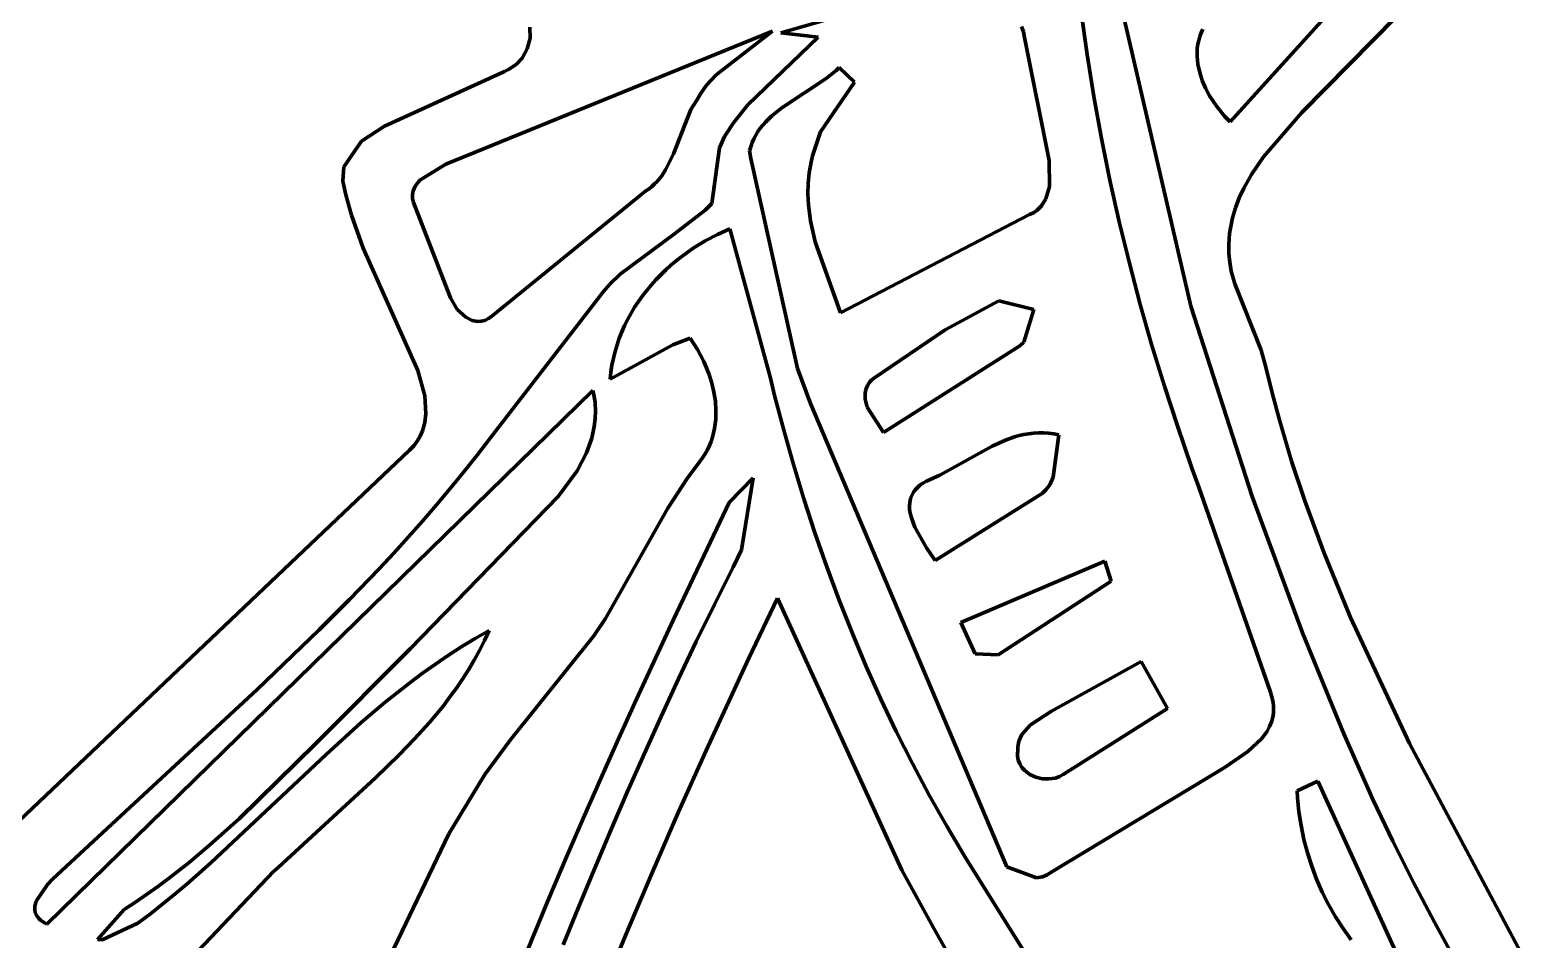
# Model space of a CAD drawing. Header units: millimetres. Extents: x 0 to 14, y 0 to 17.6.
# Drawn here: x 4.031 to 6.058, y 10.538 to 11.76 of the extents above; entities that cross this region are included whole.
import ezdxf

# ---------------------------------------------------------------- set-up
doc = ezdxf.new("R2010")
doc.units = ezdxf.units.MM
doc.layers.add('color#010506ff', color=7, linetype='CONTINUOUS', lineweight=100)
doc.layers.add('color#ffffffff', color=7, linetype='CONTINUOUS', lineweight=100)

msp = doc.modelspace()

# ---------------------------------------------------------------- linework, layer by layer
at = {"layer": 'color#010506ff'}
for p, q in [((5.6445, 11.6371), (5.9134, 11.9338)), ((5.921, 11.8328), (5.7407, 11.6494)), ((5.5914, 11.3894), (5.4949, 11.8069)), ((5.1127, 11.7772), (5.0405, 11.7566)), ((5.444, 11.7842), (5.452, 11.7275)), ((5.0293, 11.7587), (4.5901, 11.5799)), ((4.7033, 11.7495), (4.7032, 11.7644)), ((4.9534, 11.7002), (5.0293, 11.7587)), ((5.0405, 11.7566), (5.0904, 11.7506)), ((5.3664, 11.758), (5.3637, 11.7652)), ((5.3681, 11.7502), (5.3664, 11.758)), ((5.6054, 11.7567), (5.6034, 11.7516)), ((5.6077, 11.7616), (5.6054, 11.7567)), ((4.6925, 11.7225), (4.6996, 11.7353)), ((4.6996, 11.7353), (4.7033, 11.7495)), ((5.0904, 11.7506), (4.9961, 11.6599)), ((5.4011, 11.5848), (5.3681, 11.7502)), ((5.6002, 11.7359), (5.5999, 11.7305)), ((5.6009, 11.7412), (5.6002, 11.7359)), ((5.602, 11.7465), (5.6009, 11.7412)), ((5.6034, 11.7516), (5.602, 11.7465)), ((4.6745, 11.7072), (4.6845, 11.7139)), ((4.6845, 11.7139), (4.6925, 11.7225)), ((5.452, 11.7275), (5.4611, 11.6709)), ((5.5999, 11.7305), (5.5999, 11.7251)), ((5.5999, 11.7251), (5.6003, 11.7197)), ((5.6003, 11.7197), (5.601, 11.7143)), ((5.601, 11.7143), (5.6034, 11.7034)), ((4.5076, 11.6313), (4.6688, 11.7047)), ((4.6688, 11.7047), (4.6745, 11.7072)), ((4.9405, 11.6863), (4.9534, 11.7002)), ((5.0418, 11.6559), (5.1015, 11.6952)), ((5.1015, 11.6952), (5.1149, 11.706)), ((5.1149, 11.706), (5.119, 11.7098)), ((5.119, 11.7098), (5.1393, 11.6901)), ((5.6034, 11.7034), (5.6069, 11.6927)), ((4.9273, 11.666), (4.9322, 11.6745)), ((4.9322, 11.6745), (4.9405, 11.6863)), ((5.1393, 11.6901), (5.0937, 11.6236)), ((5.6069, 11.6927), (5.6114, 11.6822)), ((5.6114, 11.6822), (5.6167, 11.672)), ((4.896, 11.5941), (4.9196, 11.6536)), ((4.9196, 11.6536), (4.9273, 11.666)), ((4.9961, 11.6599), (4.9766, 11.6358)), ((5.0282, 11.645), (5.0418, 11.6559)), ((5.4611, 11.6709), (5.4714, 11.6146)), ((5.6167, 11.672), (5.6262, 11.6577)), ((5.6262, 11.6577), (5.6369, 11.6448)), ((4.9766, 11.6358), (4.9664, 11.62)), ((5.0128, 11.6285), (5.02, 11.6371)), ((5.02, 11.6371), (5.0282, 11.645)), ((5.6369, 11.6448), (5.6445, 11.6371)), ((5.7407, 11.6494), (5.689, 11.5901)), ((4.4767, 11.6109), (4.5076, 11.6313)), ((4.9647, 11.6171), (4.9581, 11.602)), ((4.9664, 11.62), (4.9647, 11.6171)), ((5.0018, 11.609), (5.0041, 11.6142)), ((5.0041, 11.6142), (5.0067, 11.6192)), ((5.0067, 11.6192), (5.0096, 11.624)), ((5.0096, 11.624), (5.0128, 11.6285)), ((5.0937, 11.6236), (5.0828, 11.5913)), ((5.4714, 11.6146), (5.4828, 11.5585)), ((4.4528, 11.5766), (4.4767, 11.6109)), ((4.8855, 11.5724), (4.896, 11.5941)), ((4.9581, 11.602), (4.9478, 11.5271)), ((4.9984, 11.5978), (4.9999, 11.6035)), ((5.0001, 11.5876), (4.9984, 11.5978)), ((4.9999, 11.6035), (5.0018, 11.609)), ((4.4517, 11.5574), (4.4528, 11.5766)), ((4.5901, 11.5799), (4.555, 11.5584)), ((4.8803, 11.5644), (4.8855, 11.5724)), ((5.0626, 11.3056), (5.0001, 11.5876)), ((5.0811, 11.5829), (5.0785, 11.5684)), ((5.0828, 11.5913), (5.0811, 11.5829)), ((5.4014, 11.5501), (5.4011, 11.5848)), ((5.689, 11.5901), (5.6729, 11.5663)), ((4.4557, 11.5388), (4.4517, 11.5574)), ((4.555, 11.5584), (4.5489, 11.5507)), ((4.8671, 11.5502), (4.8708, 11.5535)), ((4.8708, 11.5535), (4.8742, 11.557)), ((4.8742, 11.557), (4.8803, 11.5644)), ((5.0771, 11.554), (5.0768, 11.5397)), ((5.0785, 11.5684), (5.0771, 11.554)), ((5.4828, 11.5585), (5.4953, 11.5026)), ((5.6729, 11.5663), (5.6625, 11.5477)), ((4.4633, 11.5115), (4.4557, 11.5388)), ((4.5461, 11.5441), (4.5453, 11.5393)), ((4.5453, 11.5393), (4.5454, 11.5341)), ((4.5454, 11.5341), (4.5466, 11.5285)), ((4.5489, 11.5507), (4.5461, 11.5441)), ((4.6521, 11.376), (4.8589, 11.5441)), ((4.8589, 11.5441), (4.8632, 11.5471)), ((4.8632, 11.5471), (4.8671, 11.5502)), ((5.0768, 11.5397), (5.0775, 11.5253)), ((5.3907, 11.5242), (5.3965, 11.5336)), ((5.3965, 11.5336), (5.4014, 11.5501)), ((5.6566, 11.5348), (5.6515, 11.5216)), ((5.6625, 11.5477), (5.6566, 11.5348)), ((4.4792, 11.467), (4.4633, 11.5115)), ((4.5466, 11.5285), (4.5956, 11.4029)), ((4.9385, 11.5181), (4.8975, 11.4863)), ((4.9478, 11.5271), (4.9385, 11.5181)), ((5.0775, 11.5253), (5.0802, 11.504)), ((5.1208, 11.3805), (5.3745, 11.5123)), ((5.3745, 11.5123), (5.38, 11.5149)), ((5.38, 11.5149), (5.3848, 11.5182)), ((5.3848, 11.5182), (5.3907, 11.5242)), ((5.6515, 11.5216), (5.6475, 11.508)), ((4.9551, 11.4857), (4.972, 11.4933)), ((4.972, 11.4933), (5.0263, 11.2926)), ((5.0802, 11.504), (5.0864, 11.4758)), ((5.4953, 11.5026), (5.5089, 11.4469)), ((5.6446, 11.494), (5.6436, 11.4869)), ((5.6475, 11.508), (5.6446, 11.494)), ((4.8975, 11.4863), (4.8244, 11.4325)), ((4.9225, 11.467), (4.9385, 11.4769)), ((4.9385, 11.4769), (4.9551, 11.4857)), ((5.0864, 11.4758), (5.1208, 11.3805)), ((5.6429, 11.4797), (5.6425, 11.4723)), ((5.6425, 11.4723), (5.6426, 11.4601)), ((5.6436, 11.4869), (5.6429, 11.4797)), ((4.5524, 11.3028), (4.4792, 11.467)), ((4.8926, 11.4442), (4.8998, 11.4503)), ((4.8998, 11.4503), (4.9072, 11.4561)), ((4.9072, 11.4561), (4.9225, 11.467)), ((5.6426, 11.4601), (5.6438, 11.4482)), ((4.8244, 11.4325), (4.8107, 11.4188)), ((4.8724, 11.4247), (4.8789, 11.4314)), ((4.8789, 11.4314), (4.8857, 11.4379)), ((4.8857, 11.4379), (4.8926, 11.4442)), ((5.5089, 11.4469), (5.5235, 11.3915)), ((5.6438, 11.4482), (5.6459, 11.4365)), ((5.6459, 11.4365), (5.6505, 11.4193)), ((4.8107, 11.4188), (4.8022, 11.4088)), ((4.8544, 11.4032), (4.8601, 11.4105)), ((4.8601, 11.4105), (4.8661, 11.4177)), ((4.8661, 11.4177), (4.8724, 11.4247)), ((5.6505, 11.4193), (5.686, 11.3302)), ((4.5956, 11.4029), (4.5964, 11.4006)), ((4.5964, 11.4006), (4.6055, 11.385)), ((4.8022, 11.4088), (4.6498, 11.2121)), ((4.8439, 11.3878), (4.849, 11.3956)), ((4.849, 11.3956), (4.8544, 11.4032)), ((5.3335, 11.3964), (5.2611, 11.3573)), ((5.3806, 11.3847), (5.3335, 11.3964)), ((5.5235, 11.3915), (5.5392, 11.3365)), ((5.674, 11.1337), (5.5914, 11.3894)), ((4.6055, 11.385), (4.6169, 11.3744)), ((4.6169, 11.3744), (4.6257, 11.3701)), ((4.6257, 11.3701), (4.6327, 11.3688)), ((4.6327, 11.3688), (4.6376, 11.369)), ((4.6376, 11.369), (4.6424, 11.3702)), ((4.6424, 11.3702), (4.6473, 11.3725)), ((4.6473, 11.3725), (4.6521, 11.376)), ((4.8304, 11.3634), (4.8346, 11.3717)), ((4.8346, 11.3717), (4.839, 11.3799)), ((4.839, 11.3799), (4.8439, 11.3878)), ((5.3671, 11.341), (5.3806, 11.3847)), ((4.8232, 11.3463), (4.8266, 11.3549)), ((4.8266, 11.3549), (4.8304, 11.3634)), ((5.2611, 11.3573), (5.1648, 11.2923)), ((4.8954, 11.3371), (4.8111, 11.2912)), ((4.8153, 11.3194), (4.8175, 11.3285)), ((4.8175, 11.3285), (4.8202, 11.3374)), ((4.8202, 11.3374), (4.8232, 11.3463)), ((4.9185, 11.3464), (4.8954, 11.3371)), ((4.9284, 11.3312), (4.9185, 11.3464)), ((4.9369, 11.3148), (4.9284, 11.3312)), ((5.1784, 11.2193), (5.3615, 11.336)), ((5.3615, 11.336), (5.3671, 11.341)), ((5.5392, 11.3365), (5.556, 11.2817)), ((5.686, 11.3302), (5.6924, 11.3072)), ((4.812, 11.3007), (4.8134, 11.3101)), ((4.8134, 11.3101), (4.8153, 11.3194)), ((4.944, 11.2975), (4.9369, 11.3148)), ((4.5617, 11.2687), (4.5524, 11.3028)), ((4.8111, 11.2912), (4.812, 11.3007)), ((4.9477, 11.2856), (4.944, 11.2975)), ((5.0263, 11.2926), (5.032, 11.2692)), ((5.0803, 11.2587), (5.0626, 11.3056)), ((5.1623, 11.2899), (5.1602, 11.2875)), ((5.1648, 11.2923), (5.1623, 11.2899)), ((5.6924, 11.3072), (5.7012, 11.2708)), ((4.0539, 10.559), (4.7879, 11.276)), ((4.5631, 11.2447), (4.5617, 11.2687)), ((4.7879, 11.276), (4.7891, 11.2705)), ((4.7891, 11.2705), (4.7907, 11.2595)), ((4.9505, 11.2736), (4.9477, 11.2856)), ((4.9524, 11.2614), (4.9505, 11.2736)), ((5.032, 11.2692), (5.0442, 11.2227)), ((5.1547, 11.2774), (5.1536, 11.2722)), ((5.1536, 11.2722), (5.1537, 11.2642)), ((5.1569, 11.2825), (5.1547, 11.2774)), ((5.1602, 11.2875), (5.1569, 11.2825)), ((5.556, 11.2817), (5.5738, 11.2272)), ((5.7012, 11.2708), (5.7109, 11.2346)), ((4.7907, 11.2595), (4.7912, 11.2487)), ((4.7912, 11.2487), (4.7909, 11.238)), ((4.9532, 11.2492), (4.9524, 11.2614)), ((4.9529, 11.2371), (4.9532, 11.2492)), ((5.3441, 10.636), (5.0803, 11.2587)), ((5.1537, 11.2642), (5.1565, 11.2535)), ((5.1565, 11.2535), (5.1784, 11.2193)), ((4.5586, 11.2218), (4.5617, 11.233)), ((4.5617, 11.233), (4.5631, 11.2447)), ((4.7896, 11.2275), (4.7862, 11.212)), ((4.7909, 11.238), (4.7896, 11.2275)), ((4.9514, 11.2251), (4.9523, 11.2311)), ((4.9523, 11.2311), (4.9529, 11.2371)), ((5.5738, 11.2272), (5.5925, 11.1731)), ((5.7109, 11.2346), (5.7269, 11.1809)), ((4.5469, 11.2017), (4.5517, 11.208)), ((4.5517, 11.208), (4.5556, 11.2147)), ((4.5556, 11.2147), (4.5586, 11.2218)), ((4.6498, 11.2121), (4.6322, 11.1891)), ((4.7862, 11.212), (4.7791, 11.192)), ((4.9444, 11.202), (4.9466, 11.2076)), ((4.9466, 11.2076), (4.9485, 11.2134)), ((4.9485, 11.2134), (4.9501, 11.2192)), ((4.9501, 11.2192), (4.9514, 11.2251)), ((5.0442, 11.2227), (5.0572, 11.1764)), ((5.3423, 11.2092), (5.3244, 11.2011)), ((5.3546, 11.2135), (5.3423, 11.2092)), ((5.3608, 11.2153), (5.3546, 11.2135)), ((5.3671, 11.2167), (5.3608, 11.2153)), ((5.3735, 11.2178), (5.3671, 11.2167)), ((5.38, 11.2186), (5.3735, 11.2178)), ((5.3866, 11.219), (5.38, 11.2186)), ((5.3933, 11.2189), (5.3866, 11.219)), ((5.4001, 11.2185), (5.3933, 11.2189)), ((5.4071, 11.2176), (5.4001, 11.2185)), ((5.4066, 11.1597), (5.4141, 11.2162)), ((5.4141, 11.2162), (5.4071, 11.2176)), ((3.9781, 10.6615), (4.5411, 11.1959)), ((4.5411, 11.1959), (4.5469, 11.2017)), ((4.6322, 11.1891), (4.6143, 11.1665)), ((4.7791, 11.192), (4.7668, 11.1682)), ((4.9353, 11.1856), (4.9387, 11.1909)), ((4.9387, 11.1909), (4.9417, 11.1964)), ((4.9417, 11.1964), (4.9444, 11.202)), ((5.3244, 11.2011), (5.2542, 11.162)), ((4.6143, 11.1665), (4.5961, 11.1441)), ((4.7668, 11.1682), (4.7413, 11.1333)), ((4.9144, 11.1577), (4.9315, 11.1804)), ((4.9315, 11.1804), (4.9353, 11.1856)), ((5.0572, 11.1764), (5.0712, 11.1303)), ((5.5925, 11.1731), (5.6023, 11.1462)), ((5.7269, 11.1809), (5.7446, 11.1276)), ((4.8886, 11.118), (4.9144, 11.1577)), ((5.0034, 11.1587), (4.9711, 11.1255)), ((4.9873, 11.0618), (5.0034, 11.1587)), ((5.2239, 11.1457), (5.221, 11.1426)), ((5.2274, 11.1487), (5.2239, 11.1457)), ((5.2314, 11.1515), (5.2274, 11.1487)), ((5.236, 11.1541), (5.2314, 11.1515)), ((5.2542, 11.162), (5.236, 11.1541)), ((5.3964, 11.1423), (5.4018, 11.1493)), ((5.4018, 11.1493), (5.4066, 11.1597)), ((5.6023, 11.1462), (5.6987, 10.8707)), ((4.7413, 11.1333), (4.542, 10.9286)), ((4.5961, 11.1441), (4.5775, 11.1221)), ((5.0712, 11.1303), (5.0861, 11.0846)), ((5.2142, 11.1286), (5.2136, 11.1249)), ((5.2152, 11.1323), (5.2142, 11.1286)), ((5.2167, 11.1359), (5.2152, 11.1323)), ((5.2186, 11.1393), (5.2167, 11.1359)), ((5.221, 11.1426), (5.2186, 11.1393)), ((5.2479, 11.0477), (5.3892, 11.1363)), ((5.3892, 11.1363), (5.3919, 11.1382)), ((5.3919, 11.1382), (5.3964, 11.1423)), ((5.7414, 10.9503), (5.674, 11.1337)), ((5.7446, 11.1276), (5.7705, 11.0575)), ((4.5775, 11.1221), (4.5586, 11.1003)), ((4.8048, 10.9697), (4.8886, 11.118)), ((4.9711, 11.1255), (4.9457, 11.0728)), ((5.2136, 11.1249), (5.2133, 11.121)), ((5.2133, 11.121), (5.2135, 11.1171)), ((5.2135, 11.1171), (5.2139, 11.1131)), ((5.2139, 11.1131), (5.2158, 11.1049)), ((4.5586, 11.1003), (4.5395, 11.0788)), ((5.2158, 11.1049), (5.2204, 11.0925)), ((5.2204, 11.0925), (5.2362, 11.0647)), ((4.5395, 11.0788), (4.5201, 11.0575)), ((4.9457, 11.0728), (4.8956, 10.9672)), ((5.0861, 11.0846), (5.102, 11.0391)), ((5.2362, 11.0647), (5.2479, 11.0477)), ((4.5201, 11.0575), (4.5004, 11.0364)), ((4.9762, 11.0384), (4.9873, 11.0618)), ((5.4759, 11.0466), (5.4424, 11.0325)), ((5.4845, 11.0196), (5.4759, 11.0466)), ((5.7705, 11.0575), (5.8062, 10.9709)), ((4.5004, 11.0364), (4.4605, 10.995)), ((4.9512, 10.9886), (4.9762, 11.0384)), ((5.102, 11.0391), (5.1188, 10.9941)), ((5.4424, 11.0325), (5.2821, 10.9642)), ((5.3327, 10.9209), (5.4845, 11.0196)), ((4.4605, 10.995), (4.4197, 10.9542)), ((4.9267, 10.9386), (4.9512, 10.9886)), ((5.0361, 10.9969), (4.9971, 10.9154)), ((5.2031, 10.6314), (5.0361, 10.9969)), ((5.1188, 10.9941), (5.1365, 10.9493)), ((4.7889, 10.9462), (4.8048, 10.9697)), ((4.8956, 10.9672), (4.8464, 10.8611)), ((5.2821, 10.9642), (5.3015, 10.922)), ((5.8062, 10.9709), (5.8854, 10.8014)), ((4.4197, 10.9542), (4.3364, 10.8743)), ((4.6297, 10.9429), (4.6483, 10.9535)), ((4.6483, 10.9535), (4.6421, 10.9398)), ((4.6765, 10.8059), (4.7889, 10.9462)), ((5.1365, 10.9493), (5.1552, 10.905)), ((5.797, 10.8147), (5.7414, 10.9503)), ((4.542, 10.9286), (4.4152, 10.8014)), ((4.5936, 10.9203), (4.6115, 10.9318)), ((4.6115, 10.9318), (4.6297, 10.9429)), ((4.6353, 10.9264), (4.6282, 10.9134)), ((4.6421, 10.9398), (4.6353, 10.9264)), ((4.9028, 10.8883), (4.9267, 10.9386)), ((4.5589, 10.896), (4.5761, 10.9083)), ((4.5761, 10.9083), (4.5936, 10.9203)), ((4.6282, 10.9134), (4.6206, 10.9006)), ((4.9971, 10.9154), (4.9401, 10.7924)), ((5.1552, 10.905), (5.1749, 10.8611)), ((5.3015, 10.922), (5.3327, 10.9209)), ((5.5247, 10.9116), (5.4042, 10.8451)), ((5.5599, 10.8487), (5.5247, 10.9116)), ((4.5252, 10.8703), (4.5419, 10.8833)), ((4.5419, 10.8833), (4.5589, 10.896)), ((4.6126, 10.8882), (4.6043, 10.876)), ((4.6206, 10.9006), (4.6126, 10.8882)), ((4.8794, 10.8378), (4.9028, 10.8883)), ((4.3364, 10.8743), (4.0616, 10.6193)), ((4.5087, 10.857), (4.5252, 10.8703)), ((4.5957, 10.8641), (4.5868, 10.8524)), ((4.6043, 10.876), (4.5957, 10.8641)), ((5.6987, 10.8707), (5.7012, 10.8606)), ((4.4764, 10.8296), (4.5087, 10.857)), ((4.5868, 10.8524), (4.5775, 10.8409)), ((4.8464, 10.8611), (4.8223, 10.8078)), ((5.1749, 10.8611), (5.1956, 10.8177)), ((5.4042, 10.8451), (5.3759, 10.8267)), ((5.4197, 10.76), (5.5599, 10.8487)), ((5.7012, 10.8606), (5.7021, 10.8561)), ((5.7021, 10.8561), (5.7026, 10.8517)), ((5.7026, 10.8433), (5.7021, 10.8393)), ((5.7026, 10.8517), (5.7027, 10.8475)), ((5.7027, 10.8475), (5.7026, 10.8433)), ((4.4292, 10.7869), (4.4764, 10.8296)), ((4.568, 10.8297), (4.5482, 10.8078)), ((4.5775, 10.8409), (4.568, 10.8297)), ((4.8565, 10.7871), (4.8794, 10.8378)), ((5.3759, 10.8267), (5.3641, 10.8138)), ((5.6974, 10.8243), (5.6936, 10.8174)), ((5.7003, 10.8316), (5.6974, 10.8243)), ((5.7021, 10.8393), (5.7003, 10.8316)), ((4.4152, 10.8014), (4.3127, 10.7006)), ((4.5482, 10.8078), (4.5276, 10.7865)), ((4.6426, 10.7598), (4.6765, 10.8059)), ((4.8223, 10.8078), (4.7984, 10.7544)), ((5.1956, 10.8177), (5.2172, 10.7747)), ((5.3601, 10.8048), (5.3588, 10.797)), ((5.3641, 10.8138), (5.3601, 10.8048)), ((5.6864, 10.8077), (5.6682, 10.7907)), ((5.6936, 10.8174), (5.6864, 10.8077)), ((5.8366, 10.7254), (5.797, 10.8147)), ((5.8854, 10.8014), (6.0589, 10.4764)), ((4.2743, 10.6412), (4.4292, 10.7869)), ((4.5276, 10.7865), (4.4956, 10.7555)), ((4.834, 10.7362), (4.8565, 10.7871)), ((4.9401, 10.7924), (4.903, 10.7099)), ((5.359, 10.7912), (5.3586, 10.788)), ((5.3586, 10.788), (5.3586, 10.785)), ((5.3586, 10.785), (5.3589, 10.7821)), ((5.3588, 10.797), (5.359, 10.7912)), ((5.3589, 10.7821), (5.3595, 10.7793)), ((5.6682, 10.7907), (5.6375, 10.7698)), ((5.2172, 10.7747), (5.2398, 10.7323)), ((5.3595, 10.7793), (5.3615, 10.7741)), ((5.3615, 10.7741), (5.3644, 10.7693)), ((5.3644, 10.7693), (5.3682, 10.7652)), ((5.3682, 10.7652), (5.3752, 10.7601)), ((5.6375, 10.7698), (5.4023, 10.6277)), ((4.4956, 10.7555), (4.3646, 10.6349)), ((4.5942, 10.6802), (4.6426, 10.7598)), ((4.7984, 10.7544), (4.7749, 10.7008)), ((5.3752, 10.7601), (5.3832, 10.7564)), ((5.3832, 10.7564), (5.3919, 10.7543)), ((5.3919, 10.7543), (5.4008, 10.7539)), ((5.4008, 10.7539), (5.4095, 10.7552)), ((5.4095, 10.7552), (5.4148, 10.7572)), ((5.4148, 10.7572), (5.4197, 10.76)), ((5.7345, 10.7379), (5.762, 10.7512)), ((5.762, 10.7512), (5.8761, 10.5018)), ((4.8119, 10.6851), (4.834, 10.7362)), ((5.2398, 10.7323), (5.2634, 10.6903)), ((5.735, 10.7285), (5.7345, 10.7379)), ((5.7368, 10.7098), (5.735, 10.7285)), ((5.8629, 10.6702), (5.8366, 10.7254)), ((4.3127, 10.7006), (4.2726, 10.6648)), ((4.7749, 10.7008), (4.7516, 10.6471)), ((4.903, 10.7099), (4.8669, 10.627)), ((5.7396, 10.6912), (5.7368, 10.7098)), ((4.5044, 10.4934), (4.5942, 10.6802)), ((4.7903, 10.6339), (4.8119, 10.6851)), ((5.2634, 10.6903), (5.288, 10.649)), ((5.7434, 10.6728), (5.7396, 10.6912)), ((4.2726, 10.6648), (4.2451, 10.6418)), ((5.7481, 10.6546), (5.7434, 10.6728)), ((5.8903, 10.6155), (5.8629, 10.6702)), ((4.2451, 10.6418), (4.2169, 10.6197)), ((4.2424, 10.6132), (4.2743, 10.6412)), ((4.7516, 10.6471), (4.7287, 10.5933)), ((5.288, 10.649), (5.3756, 10.5089)), ((5.7539, 10.6367), (5.7481, 10.6546)), ((4.0616, 10.6193), (4.0545, 10.6119)), ((4.2169, 10.6197), (4.2025, 10.6091)), ((4.3585, 10.6296), (4.2028, 10.4658)), ((4.3646, 10.6349), (4.3585, 10.6296)), ((4.7689, 10.5825), (4.7903, 10.6339)), ((4.8669, 10.627), (4.8316, 10.5438)), ((5.2173, 10.6052), (5.2031, 10.6314)), ((5.3842, 10.6212), (5.3441, 10.636)), ((5.3923, 10.6223), (5.3842, 10.6212)), ((5.3983, 10.6249), (5.3923, 10.6223)), ((5.4023, 10.6277), (5.3983, 10.6249)), ((5.7605, 10.6191), (5.7539, 10.6367)), ((5.7681, 10.6019), (5.7605, 10.6191)), ((4.0545, 10.6119), (4.0396, 10.5899)), ((4.1878, 10.5986), (4.173, 10.5885)), ((4.2025, 10.6091), (4.1878, 10.5986)), ((4.2097, 10.5861), (4.2262, 10.5995)), ((4.2262, 10.5995), (4.2424, 10.6132)), ((5.245, 10.5547), (5.2173, 10.6052)), ((5.7766, 10.5851), (5.7681, 10.6019)), ((5.9188, 10.5614), (5.8903, 10.6155)), ((4.0377, 10.5831), (4.0375, 10.5786)), ((4.0375, 10.5786), (4.0383, 10.5742)), ((4.0396, 10.5899), (4.0377, 10.5831)), ((4.1578, 10.5787), (4.1217, 10.5383)), ((4.173, 10.5885), (4.1578, 10.5787)), ((4.1931, 10.5729), (4.2097, 10.5861)), ((4.7287, 10.5933), (4.7062, 10.5393)), ((4.748, 10.531), (4.7689, 10.5825)), ((5.7859, 10.5688), (5.7766, 10.5851)), ((4.0383, 10.5742), (4.0402, 10.57)), ((4.0402, 10.57), (4.0416, 10.568)), ((4.0416, 10.568), (4.0433, 10.566)), ((4.0433, 10.566), (4.0454, 10.5641)), ((4.0454, 10.5641), (4.0478, 10.5623)), ((4.0478, 10.5623), (4.0507, 10.5606)), ((4.0507, 10.5606), (4.0539, 10.559)), ((4.1282, 10.5378), (4.1762, 10.5601)), ((4.1762, 10.5601), (4.1931, 10.5729)), ((5.796, 10.553), (5.7859, 10.5688)), ((5.9483, 10.5078), (5.9188, 10.5614)), ((4.1217, 10.5383), (4.1282, 10.5378)), ((4.7062, 10.5393), (4.684, 10.4852)), ((4.8316, 10.5438), (4.7971, 10.4602)), ((5.2735, 10.5047), (5.245, 10.5547)), ((5.807, 10.5377), (5.796, 10.553))]:
    msp.add_line(p, q, dxfattribs=at)
at = {"layer": 'color#ffffffff'}
for p, q in [((5.9134, 11.9338), (5.6445, 11.6371)), ((5.7407, 11.6494), (5.921, 11.8328)), ((5.4949, 11.8069), (5.5914, 11.3894)), ((5.0405, 11.7566), (5.1127, 11.7772)), ((5.452, 11.7275), (5.444, 11.7842)), ((4.5901, 11.5799), (5.0293, 11.7587)), ((4.7032, 11.7644), (4.7033, 11.7495)), ((5.0293, 11.7587), (4.9534, 11.7002)), ((5.0904, 11.7506), (5.0405, 11.7566)), ((5.3637, 11.7652), (5.3664, 11.758)), ((5.3664, 11.758), (5.3681, 11.7502)), ((5.6034, 11.7516), (5.6054, 11.7567)), ((5.6054, 11.7567), (5.6077, 11.7616)), ((4.6996, 11.7353), (4.6925, 11.7225)), ((4.7033, 11.7495), (4.6996, 11.7353)), ((4.9961, 11.6599), (5.0904, 11.7506)), ((5.3681, 11.7502), (5.4011, 11.5848)), ((5.5999, 11.7305), (5.6002, 11.7359)), ((5.6002, 11.7359), (5.6009, 11.7412)), ((5.6009, 11.7412), (5.602, 11.7465)), ((5.602, 11.7465), (5.6034, 11.7516)), ((4.6845, 11.7139), (4.6745, 11.7072)), ((4.6925, 11.7225), (4.6845, 11.7139)), ((5.4611, 11.6709), (5.452, 11.7275)), ((5.5999, 11.7251), (5.5999, 11.7305)), ((5.6003, 11.7197), (5.5999, 11.7251)), ((5.601, 11.7143), (5.6003, 11.7197)), ((5.6034, 11.7034), (5.601, 11.7143)), ((4.6688, 11.7047), (4.5076, 11.6313)), ((4.6745, 11.7072), (4.6688, 11.7047)), ((4.9534, 11.7002), (4.9405, 11.6863)), ((5.1015, 11.6952), (5.0418, 11.6559)), ((5.1149, 11.706), (5.1015, 11.6952)), ((5.119, 11.7098), (5.1149, 11.706)), ((5.1393, 11.6901), (5.119, 11.7098)), ((5.6069, 11.6927), (5.6034, 11.7034)), ((4.9322, 11.6745), (4.9273, 11.666)), ((4.9405, 11.6863), (4.9322, 11.6745)), ((5.0937, 11.6236), (5.1393, 11.6901)), ((5.6114, 11.6822), (5.6069, 11.6927)), ((5.6167, 11.672), (5.6114, 11.6822)), ((4.9196, 11.6536), (4.896, 11.5941)), ((4.9273, 11.666), (4.9196, 11.6536)), ((4.9766, 11.6358), (4.9961, 11.6599)), ((5.0418, 11.6559), (5.0282, 11.645)), ((5.4714, 11.6146), (5.4611, 11.6709)), ((5.6262, 11.6577), (5.6167, 11.672)), ((5.6369, 11.6448), (5.6262, 11.6577)), ((4.9664, 11.62), (4.9766, 11.6358)), ((5.02, 11.6371), (5.0128, 11.6285)), ((5.0282, 11.645), (5.02, 11.6371)), ((5.6445, 11.6371), (5.6369, 11.6448)), ((5.689, 11.5901), (5.7407, 11.6494)), ((4.5076, 11.6313), (4.4767, 11.6109)), ((4.9581, 11.602), (4.9647, 11.6171)), ((4.9647, 11.6171), (4.9664, 11.62)), ((5.0041, 11.6142), (5.0018, 11.609)), ((5.0067, 11.6192), (5.0041, 11.6142)), ((5.0096, 11.624), (5.0067, 11.6192)), ((5.0128, 11.6285), (5.0096, 11.624)), ((5.0828, 11.5913), (5.0937, 11.6236)), ((5.4828, 11.5585), (5.4714, 11.6146)), ((4.4767, 11.6109), (4.4528, 11.5766)), ((4.896, 11.5941), (4.8855, 11.5724)), ((4.9478, 11.5271), (4.9581, 11.602)), ((4.9999, 11.6035), (4.9984, 11.5978)), ((4.9984, 11.5978), (5.0001, 11.5876)), ((5.0018, 11.609), (4.9999, 11.6035)), ((4.4528, 11.5766), (4.4517, 11.5574)), ((4.555, 11.5584), (4.5901, 11.5799)), ((4.8855, 11.5724), (4.8803, 11.5644)), ((5.0001, 11.5876), (5.0626, 11.3056)), ((5.0785, 11.5684), (5.0811, 11.5829)), ((5.0811, 11.5829), (5.0828, 11.5913)), ((5.4011, 11.5848), (5.4014, 11.5501)), ((5.6729, 11.5663), (5.689, 11.5901)), ((4.4517, 11.5574), (4.4557, 11.5388)), ((4.5489, 11.5507), (4.555, 11.5584)), ((4.8708, 11.5535), (4.8671, 11.5502)), ((4.8742, 11.557), (4.8708, 11.5535)), ((4.8803, 11.5644), (4.8742, 11.557)), ((5.0768, 11.5397), (5.0771, 11.554)), ((5.0771, 11.554), (5.0785, 11.5684)), ((5.4953, 11.5026), (5.4828, 11.5585)), ((5.6625, 11.5477), (5.6729, 11.5663)), ((4.4557, 11.5388), (4.4633, 11.5115)), ((4.5453, 11.5393), (4.5461, 11.5441)), ((4.5454, 11.5341), (4.5453, 11.5393)), ((4.5466, 11.5285), (4.5454, 11.5341)), ((4.5461, 11.5441), (4.5489, 11.5507)), ((4.8589, 11.5441), (4.6521, 11.376)), ((4.8632, 11.5471), (4.8589, 11.5441)), ((4.8671, 11.5502), (4.8632, 11.5471)), ((5.0775, 11.5253), (5.0768, 11.5397)), ((5.3965, 11.5336), (5.3907, 11.5242)), ((5.4014, 11.5501), (5.3965, 11.5336)), ((5.6515, 11.5216), (5.6566, 11.5348)), ((5.6566, 11.5348), (5.6625, 11.5477)), ((4.4633, 11.5115), (4.4792, 11.467)), ((4.5956, 11.4029), (4.5466, 11.5285)), ((4.8975, 11.4863), (4.9385, 11.5181)), ((4.9385, 11.5181), (4.9478, 11.5271)), ((5.0802, 11.504), (5.0775, 11.5253)), ((5.3745, 11.5123), (5.1208, 11.3805)), ((5.38, 11.5149), (5.3745, 11.5123)), ((5.3848, 11.5182), (5.38, 11.5149)), ((5.3907, 11.5242), (5.3848, 11.5182)), ((5.6475, 11.508), (5.6515, 11.5216)), ((4.972, 11.4933), (4.9551, 11.4857)), ((5.0263, 11.2926), (4.972, 11.4933)), ((5.0864, 11.4758), (5.0802, 11.504)), ((5.5089, 11.4469), (5.4953, 11.5026)), ((5.6436, 11.4869), (5.6446, 11.494)), ((5.6446, 11.494), (5.6475, 11.508)), ((4.8244, 11.4325), (4.8975, 11.4863)), ((4.9385, 11.4769), (4.9225, 11.467)), ((4.9551, 11.4857), (4.9385, 11.4769)), ((5.1208, 11.3805), (5.0864, 11.4758)), ((5.6425, 11.4723), (5.6429, 11.4797)), ((5.6426, 11.4601), (5.6425, 11.4723)), ((5.6429, 11.4797), (5.6436, 11.4869)), ((4.4792, 11.467), (4.5524, 11.3028)), ((4.8998, 11.4503), (4.8926, 11.4442)), ((4.9072, 11.4561), (4.8998, 11.4503)), ((4.9225, 11.467), (4.9072, 11.4561)), ((5.6438, 11.4482), (5.6426, 11.4601)), ((4.8107, 11.4188), (4.8244, 11.4325)), ((4.8789, 11.4314), (4.8724, 11.4247)), ((4.8857, 11.4379), (4.8789, 11.4314)), ((4.8926, 11.4442), (4.8857, 11.4379)), ((5.5235, 11.3915), (5.5089, 11.4469)), ((5.6459, 11.4365), (5.6438, 11.4482)), ((5.6505, 11.4193), (5.6459, 11.4365)), ((4.8022, 11.4088), (4.8107, 11.4188)), ((4.8601, 11.4105), (4.8544, 11.4032)), ((4.8661, 11.4177), (4.8601, 11.4105)), ((4.8724, 11.4247), (4.8661, 11.4177)), ((5.686, 11.3302), (5.6505, 11.4193)), ((4.5964, 11.4006), (4.5956, 11.4029)), ((4.6055, 11.385), (4.5964, 11.4006)), ((4.6498, 11.2121), (4.8022, 11.4088)), ((4.849, 11.3956), (4.8439, 11.3878)), ((4.8544, 11.4032), (4.849, 11.3956)), ((5.2611, 11.3573), (5.3335, 11.3964)), ((5.3335, 11.3964), (5.3806, 11.3847)), ((5.5392, 11.3365), (5.5235, 11.3915)), ((5.5914, 11.3894), (5.674, 11.1337)), ((4.6169, 11.3744), (4.6055, 11.385)), ((4.6257, 11.3701), (4.6169, 11.3744)), ((4.6327, 11.3688), (4.6257, 11.3701)), ((4.6376, 11.369), (4.6327, 11.3688)), ((4.6424, 11.3702), (4.6376, 11.369)), ((4.6473, 11.3725), (4.6424, 11.3702)), ((4.6521, 11.376), (4.6473, 11.3725)), ((4.8346, 11.3717), (4.8304, 11.3634)), ((4.839, 11.3799), (4.8346, 11.3717)), ((4.8439, 11.3878), (4.839, 11.3799)), ((5.3806, 11.3847), (5.3671, 11.341)), ((4.8266, 11.3549), (4.8232, 11.3463)), ((4.8304, 11.3634), (4.8266, 11.3549)), ((5.1648, 11.2923), (5.2611, 11.3573)), ((4.8111, 11.2912), (4.8954, 11.3371)), ((4.8175, 11.3285), (4.8153, 11.3194)), ((4.8202, 11.3374), (4.8175, 11.3285)), ((4.8232, 11.3463), (4.8202, 11.3374)), ((4.8954, 11.3371), (4.9185, 11.3464)), ((4.9185, 11.3464), (4.9284, 11.3312)), ((4.9284, 11.3312), (4.9369, 11.3148)), ((5.3615, 11.336), (5.1784, 11.2193)), ((5.3671, 11.341), (5.3615, 11.336)), ((5.556, 11.2817), (5.5392, 11.3365)), ((5.6924, 11.3072), (5.686, 11.3302)), ((4.8134, 11.3101), (4.812, 11.3007)), ((4.8153, 11.3194), (4.8134, 11.3101)), ((4.9369, 11.3148), (4.944, 11.2975)), ((4.5524, 11.3028), (4.5617, 11.2687)), ((4.812, 11.3007), (4.8111, 11.2912)), ((4.944, 11.2975), (4.9477, 11.2856)), ((5.032, 11.2692), (5.0263, 11.2926)), ((5.0626, 11.3056), (5.0803, 11.2587)), ((5.1602, 11.2875), (5.1623, 11.2899)), ((5.1623, 11.2899), (5.1648, 11.2923)), ((5.7012, 11.2708), (5.6924, 11.3072)), ((4.7879, 11.276), (4.0539, 10.559)), ((4.5617, 11.2687), (4.5631, 11.2447)), ((4.7891, 11.2705), (4.7879, 11.276)), ((4.7907, 11.2595), (4.7891, 11.2705)), ((4.9477, 11.2856), (4.9505, 11.2736)), ((4.9505, 11.2736), (4.9524, 11.2614)), ((5.0442, 11.2227), (5.032, 11.2692)), ((5.1536, 11.2722), (5.1547, 11.2774)), ((5.1537, 11.2642), (5.1536, 11.2722)), ((5.1547, 11.2774), (5.1569, 11.2825)), ((5.1569, 11.2825), (5.1602, 11.2875)), ((5.5738, 11.2272), (5.556, 11.2817)), ((5.7109, 11.2346), (5.7012, 11.2708)), ((4.7912, 11.2487), (4.7907, 11.2595)), ((4.7909, 11.238), (4.7912, 11.2487)), ((4.9524, 11.2614), (4.9532, 11.2492)), ((4.9532, 11.2492), (4.9529, 11.2371)), ((5.0803, 11.2587), (5.3441, 10.636)), ((5.1565, 11.2535), (5.1537, 11.2642)), ((5.1784, 11.2193), (5.1565, 11.2535)), ((4.5617, 11.233), (4.5586, 11.2218)), ((4.5631, 11.2447), (4.5617, 11.233)), ((4.7862, 11.212), (4.7896, 11.2275)), ((4.7896, 11.2275), (4.7909, 11.238)), ((4.9523, 11.2311), (4.9514, 11.2251)), ((4.9529, 11.2371), (4.9523, 11.2311)), ((5.5925, 11.1731), (5.5738, 11.2272)), ((5.7269, 11.1809), (5.7109, 11.2346)), ((4.5517, 11.208), (4.5469, 11.2017)), ((4.5556, 11.2147), (4.5517, 11.208)), ((4.5586, 11.2218), (4.5556, 11.2147)), ((4.6322, 11.1891), (4.6498, 11.2121)), ((4.7791, 11.192), (4.7862, 11.212)), ((4.9466, 11.2076), (4.9444, 11.202)), ((4.9485, 11.2134), (4.9466, 11.2076)), ((4.9501, 11.2192), (4.9485, 11.2134)), ((4.9514, 11.2251), (4.9501, 11.2192)), ((5.0572, 11.1764), (5.0442, 11.2227)), ((5.3244, 11.2011), (5.3423, 11.2092)), ((5.3423, 11.2092), (5.3546, 11.2135)), ((5.3546, 11.2135), (5.3608, 11.2153)), ((5.3608, 11.2153), (5.3671, 11.2167)), ((5.3671, 11.2167), (5.3735, 11.2178)), ((5.3735, 11.2178), (5.38, 11.2186)), ((5.38, 11.2186), (5.3866, 11.219)), ((5.3866, 11.219), (5.3933, 11.2189)), ((5.3933, 11.2189), (5.4001, 11.2185)), ((5.4001, 11.2185), (5.4071, 11.2176)), ((5.4141, 11.2162), (5.4066, 11.1597)), ((5.4071, 11.2176), (5.4141, 11.2162)), ((4.5411, 11.1959), (3.9781, 10.6615)), ((4.5469, 11.2017), (4.5411, 11.1959)), ((4.6143, 11.1665), (4.6322, 11.1891)), ((4.7668, 11.1682), (4.7791, 11.192)), ((4.9387, 11.1909), (4.9353, 11.1856)), ((4.9417, 11.1964), (4.9387, 11.1909)), ((4.9444, 11.202), (4.9417, 11.1964)), ((5.2542, 11.162), (5.3244, 11.2011)), ((4.5961, 11.1441), (4.6143, 11.1665)), ((4.7413, 11.1333), (4.7668, 11.1682)), ((4.9315, 11.1804), (4.9144, 11.1577)), ((4.9353, 11.1856), (4.9315, 11.1804)), ((5.0712, 11.1303), (5.0572, 11.1764)), ((5.6023, 11.1462), (5.5925, 11.1731)), ((5.7446, 11.1276), (5.7269, 11.1809)), ((4.9144, 11.1577), (4.8886, 11.118)), ((4.9711, 11.1255), (5.0034, 11.1587)), ((5.0034, 11.1587), (4.9873, 11.0618)), ((5.221, 11.1426), (5.2239, 11.1457)), ((5.2239, 11.1457), (5.2274, 11.1487)), ((5.2274, 11.1487), (5.2314, 11.1515)), ((5.2314, 11.1515), (5.236, 11.1541)), ((5.236, 11.1541), (5.2542, 11.162)), ((5.4018, 11.1493), (5.3964, 11.1423)), ((5.4066, 11.1597), (5.4018, 11.1493)), ((5.6987, 10.8707), (5.6023, 11.1462)), ((4.542, 10.9286), (4.7413, 11.1333)), ((4.5775, 11.1221), (4.5961, 11.1441)), ((5.0861, 11.0846), (5.0712, 11.1303)), ((5.2136, 11.1249), (5.2142, 11.1286)), ((5.2142, 11.1286), (5.2152, 11.1323)), ((5.2152, 11.1323), (5.2167, 11.1359)), ((5.2167, 11.1359), (5.2186, 11.1393)), ((5.2186, 11.1393), (5.221, 11.1426)), ((5.3892, 11.1363), (5.2479, 11.0477)), ((5.3919, 11.1382), (5.3892, 11.1363)), ((5.3964, 11.1423), (5.3919, 11.1382)), ((5.674, 11.1337), (5.7414, 10.9503)), ((5.7705, 11.0575), (5.7446, 11.1276)), ((4.5586, 11.1003), (4.5775, 11.1221)), ((4.8886, 11.118), (4.8048, 10.9697)), ((4.9457, 11.0728), (4.9711, 11.1255)), ((5.2133, 11.121), (5.2136, 11.1249)), ((5.2135, 11.1171), (5.2133, 11.121)), ((5.2139, 11.1131), (5.2135, 11.1171)), ((5.2158, 11.1049), (5.2139, 11.1131)), ((4.5395, 11.0788), (4.5586, 11.1003)), ((5.2204, 11.0925), (5.2158, 11.1049)), ((5.2362, 11.0647), (5.2204, 11.0925)), ((4.5201, 11.0575), (4.5395, 11.0788)), ((4.8956, 10.9672), (4.9457, 11.0728)), ((5.102, 11.0391), (5.0861, 11.0846)), ((5.2479, 11.0477), (5.2362, 11.0647)), ((4.5004, 11.0364), (4.5201, 11.0575)), ((4.9873, 11.0618), (4.9762, 11.0384)), ((5.4424, 11.0325), (5.4759, 11.0466)), ((5.4759, 11.0466), (5.4845, 11.0196)), ((5.8062, 10.9709), (5.7705, 11.0575)), ((4.4605, 10.995), (4.5004, 11.0364)), ((4.9762, 11.0384), (4.9512, 10.9886)), ((5.1188, 10.9941), (5.102, 11.0391)), ((5.2821, 10.9642), (5.4424, 11.0325)), ((5.4845, 11.0196), (5.3327, 10.9209)), ((4.4197, 10.9542), (4.4605, 10.995)), ((4.9512, 10.9886), (4.9267, 10.9386)), ((4.9971, 10.9154), (5.0361, 10.9969)), ((5.0361, 10.9969), (5.2031, 10.6314)), ((5.1365, 10.9493), (5.1188, 10.9941)), ((4.8048, 10.9697), (4.7889, 10.9462)), ((4.8464, 10.8611), (4.8956, 10.9672)), ((5.3015, 10.922), (5.2821, 10.9642)), ((5.8854, 10.8014), (5.8062, 10.9709)), ((4.3364, 10.8743), (4.4197, 10.9542)), ((4.6483, 10.9535), (4.6297, 10.9429)), ((4.6421, 10.9398), (4.6483, 10.9535)), ((4.7889, 10.9462), (4.6765, 10.8059)), ((5.1552, 10.905), (5.1365, 10.9493)), ((5.7414, 10.9503), (5.797, 10.8147)), ((4.4152, 10.8014), (4.542, 10.9286)), ((4.6115, 10.9318), (4.5936, 10.9203)), ((4.6297, 10.9429), (4.6115, 10.9318)), ((4.6282, 10.9134), (4.6353, 10.9264)), ((4.6353, 10.9264), (4.6421, 10.9398)), ((4.9267, 10.9386), (4.9028, 10.8883)), ((4.5761, 10.9083), (4.5589, 10.896)), ((4.5936, 10.9203), (4.5761, 10.9083)), ((4.6206, 10.9006), (4.6282, 10.9134)), ((4.9401, 10.7924), (4.9971, 10.9154)), ((5.1749, 10.8611), (5.1552, 10.905)), ((5.3327, 10.9209), (5.3015, 10.922)), ((5.4042, 10.8451), (5.5247, 10.9116)), ((5.5247, 10.9116), (5.5599, 10.8487)), ((4.5419, 10.8833), (4.5252, 10.8703)), ((4.5589, 10.896), (4.5419, 10.8833)), ((4.6043, 10.876), (4.6126, 10.8882)), ((4.6126, 10.8882), (4.6206, 10.9006)), ((4.9028, 10.8883), (4.8794, 10.8378)), ((4.0616, 10.6193), (4.3364, 10.8743)), ((4.5252, 10.8703), (4.5087, 10.857)), ((4.5868, 10.8524), (4.5957, 10.8641)), ((4.5957, 10.8641), (4.6043, 10.876)), ((5.7012, 10.8606), (5.6987, 10.8707)), ((4.5087, 10.857), (4.4764, 10.8296)), ((4.5775, 10.8409), (4.5868, 10.8524)), ((4.8223, 10.8078), (4.8464, 10.8611)), ((5.1956, 10.8177), (5.1749, 10.8611)), ((5.3759, 10.8267), (5.4042, 10.8451)), ((5.5599, 10.8487), (5.4197, 10.76)), ((5.7021, 10.8561), (5.7012, 10.8606)), ((5.7026, 10.8517), (5.7021, 10.8561)), ((5.7021, 10.8393), (5.7026, 10.8433)), ((5.7027, 10.8475), (5.7026, 10.8517)), ((5.7026, 10.8433), (5.7027, 10.8475)), ((4.4764, 10.8296), (4.4292, 10.7869)), ((4.5482, 10.8078), (4.568, 10.8297)), ((4.568, 10.8297), (4.5775, 10.8409)), ((4.8794, 10.8378), (4.8565, 10.7871)), ((5.3641, 10.8138), (5.3759, 10.8267)), ((5.6936, 10.8174), (5.6974, 10.8243)), ((5.6974, 10.8243), (5.7003, 10.8316)), ((5.7003, 10.8316), (5.7021, 10.8393)), ((4.3127, 10.7006), (4.4152, 10.8014)), ((4.5276, 10.7865), (4.5482, 10.8078)), ((4.6765, 10.8059), (4.6426, 10.7598)), ((4.7984, 10.7544), (4.8223, 10.8078)), ((5.2172, 10.7747), (5.1956, 10.8177)), ((5.3588, 10.797), (5.3601, 10.8048)), ((5.3601, 10.8048), (5.3641, 10.8138)), ((5.6682, 10.7907), (5.6864, 10.8077)), ((5.6864, 10.8077), (5.6936, 10.8174)), ((5.797, 10.8147), (5.8366, 10.7254)), ((6.0589, 10.4764), (5.8854, 10.8014)), ((4.4292, 10.7869), (4.2743, 10.6412)), ((4.4956, 10.7555), (4.5276, 10.7865)), ((4.8565, 10.7871), (4.834, 10.7362)), ((4.903, 10.7099), (4.9401, 10.7924)), ((5.3586, 10.788), (5.359, 10.7912)), ((5.3586, 10.785), (5.3586, 10.788)), ((5.3589, 10.7821), (5.3586, 10.785)), ((5.359, 10.7912), (5.3588, 10.797)), ((5.3595, 10.7793), (5.3589, 10.7821)), ((5.6375, 10.7698), (5.6682, 10.7907)), ((5.2398, 10.7323), (5.2172, 10.7747)), ((5.3615, 10.7741), (5.3595, 10.7793)), ((5.3644, 10.7693), (5.3615, 10.7741)), ((5.3682, 10.7652), (5.3644, 10.7693)), ((5.3752, 10.7601), (5.3682, 10.7652)), ((5.4023, 10.6277), (5.6375, 10.7698)), ((4.3646, 10.6349), (4.4956, 10.7555)), ((4.6426, 10.7598), (4.5942, 10.6802)), ((4.7749, 10.7008), (4.7984, 10.7544)), ((5.3832, 10.7564), (5.3752, 10.7601)), ((5.3919, 10.7543), (5.3832, 10.7564)), ((5.4008, 10.7539), (5.3919, 10.7543)), ((5.4095, 10.7552), (5.4008, 10.7539)), ((5.4148, 10.7572), (5.4095, 10.7552)), ((5.4197, 10.76), (5.4148, 10.7572)), ((5.762, 10.7512), (5.7345, 10.7379)), ((5.8761, 10.5018), (5.762, 10.7512)), ((4.834, 10.7362), (4.8119, 10.6851)), ((5.2634, 10.6903), (5.2398, 10.7323)), ((5.7345, 10.7379), (5.735, 10.7285)), ((5.735, 10.7285), (5.7368, 10.7098)), ((5.8366, 10.7254), (5.8629, 10.6702)), ((4.2726, 10.6648), (4.3127, 10.7006)), ((4.7516, 10.6471), (4.7749, 10.7008)), ((4.8669, 10.627), (4.903, 10.7099)), ((5.7368, 10.7098), (5.7396, 10.6912)), ((4.5942, 10.6802), (4.5044, 10.4934)), ((4.8119, 10.6851), (4.7903, 10.6339)), ((5.288, 10.649), (5.2634, 10.6903)), ((5.7396, 10.6912), (5.7434, 10.6728)), ((4.2451, 10.6418), (4.2726, 10.6648)), ((5.7434, 10.6728), (5.7481, 10.6546)), ((5.8629, 10.6702), (5.8903, 10.6155)), ((4.2169, 10.6197), (4.2451, 10.6418)), ((4.2743, 10.6412), (4.2424, 10.6132)), ((4.7287, 10.5933), (4.7516, 10.6471)), ((5.3756, 10.5089), (5.288, 10.649)), ((5.7481, 10.6546), (5.7539, 10.6367)), ((4.0545, 10.6119), (4.0616, 10.6193)), ((4.2025, 10.6091), (4.2169, 10.6197)), ((4.2028, 10.4658), (4.3585, 10.6296)), ((4.3585, 10.6296), (4.3646, 10.6349)), ((4.7903, 10.6339), (4.7689, 10.5825)), ((4.8316, 10.5438), (4.8669, 10.627)), ((5.2031, 10.6314), (5.2173, 10.6052)), ((5.3441, 10.636), (5.3842, 10.6212)), ((5.3842, 10.6212), (5.3923, 10.6223)), ((5.3923, 10.6223), (5.3983, 10.6249)), ((5.3983, 10.6249), (5.4023, 10.6277)), ((5.7539, 10.6367), (5.7605, 10.6191)), ((5.7605, 10.6191), (5.7681, 10.6019)), ((4.0396, 10.5899), (4.0545, 10.6119)), ((4.173, 10.5885), (4.1878, 10.5986)), ((4.1878, 10.5986), (4.2025, 10.6091)), ((4.2262, 10.5995), (4.2097, 10.5861)), ((4.2424, 10.6132), (4.2262, 10.5995)), ((5.2173, 10.6052), (5.245, 10.5547)), ((5.7681, 10.6019), (5.7766, 10.5851)), ((5.8903, 10.6155), (5.9188, 10.5614)), ((4.0375, 10.5786), (4.0377, 10.5831)), ((4.0383, 10.5742), (4.0375, 10.5786)), ((4.0377, 10.5831), (4.0396, 10.5899)), ((4.1217, 10.5383), (4.1578, 10.5787)), ((4.1578, 10.5787), (4.173, 10.5885)), ((4.2097, 10.5861), (4.1931, 10.5729)), ((4.7062, 10.5393), (4.7287, 10.5933)), ((4.7689, 10.5825), (4.748, 10.531)), ((5.7766, 10.5851), (5.7859, 10.5688)), ((4.0402, 10.57), (4.0383, 10.5742)), ((4.0416, 10.568), (4.0402, 10.57)), ((4.0433, 10.566), (4.0416, 10.568)), ((4.0454, 10.5641), (4.0433, 10.566)), ((4.0478, 10.5623), (4.0454, 10.5641)), ((4.0507, 10.5606), (4.0478, 10.5623)), ((4.0539, 10.559), (4.0507, 10.5606)), ((4.1762, 10.5601), (4.1282, 10.5378)), ((4.1931, 10.5729), (4.1762, 10.5601)), ((5.7859, 10.5688), (5.796, 10.553)), ((5.9188, 10.5614), (5.9483, 10.5078)), ((4.1282, 10.5378), (4.1217, 10.5383)), ((4.684, 10.4852), (4.7062, 10.5393)), ((4.7971, 10.4602), (4.8316, 10.5438)), ((5.245, 10.5547), (5.2735, 10.5047)), ((5.796, 10.553), (5.807, 10.5377))]:
    msp.add_line(p, q, dxfattribs=at)

doc.saveas('drawing.dxf')
